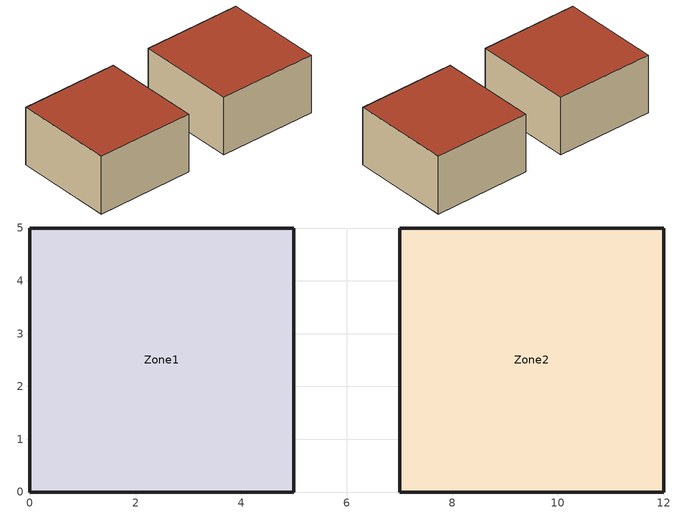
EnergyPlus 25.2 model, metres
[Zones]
Zone1
 floor ground (DefaultFloor): 0,5 5,5 5,0 0,0 z0
 wall outside (DefaultWall): 5,0 0,0 0,5 5,5 5,0 z0:3
 roof outside (DefaultRoof): 0,0 5,0 5,5 0,5 z3
Zone2
 floor ground (DefaultFloor): 7,5 12,5 12,0 7,0 z0
 wall outside (DefaultWall): 12,0 7,0 7,5 12,5 12,0 z0:3
 roof outside (DefaultRoof): 7,0 12,0 12,5 7,5 z3
[Building]
TestBuilding: North Axis=0; Terrain=City; Loads Convergence Tolerance Value=0.04; Temperature Convergence Tolerance Value=0.4; Solar Distribution=FullExterior; Maximum Number of Warmup Days=25
[SITE:LOCATION]
Chicago_IL_USA: Latitude=41.88; Longitude=-87.63; Time Zone=-6; Elevation=190; Keep Site Location Information=No
[SIZINGPERIOD:DESIGNDAY] Day of Month=21; Humidity Condition Type=Wetbulb; Barometric Pressure=99063; Rain Indicator=No; Snow Indicator=No; Daylight Saving Time Indicator=No; Solar Model Indicator=ASHRAEClearSky; ASHRAE Clear Sky Optical Depth for Beam Irradiance taub=0; ASHRAE Clear Sky Optical Depth for Diffuse Irradiance taud=0; Sky Clearness=0; Begin Environment Reset Mode=FullResetAtBeginEnvironment
Name | Month | Day Type | Maximum DryBulb Temperature | Daily DryBulb Temperature Range | Wetbulb or DewPoint at Maximum DryBulb | Wind Speed | Wind Direction
Chicago_Winter_Design_Day | 1 | WinterDesignDay | -17.3 | 0 | -17.3 | 4.9 | 270
Chicago_Summer_Design_Day | 7 | SummerDesignDay | 33.3 | 10.7 | 23.8 | 5.3 | 230
[MATERIAL] Roughness=MediumRough; Specific Heat=900; Thermal Absorptance=0.9; Solar Absorptance=0.7; Visible Absorptance=0.7
Name | Thickness | Conductivity | Density
DefaultWallMaterial | 0.2 | 0.9 | 1800
DefaultRoofMaterial | 0.15 | 0.8 | 1600
DefaultFloorMaterial | 0.25 | 1.5 | 2400
[CONSTRUCTION]
DefaultWall: DefaultWallMaterial
DefaultRoof: DefaultRoofMaterial
DefaultFloor: DefaultFloorMaterial
[Zone] Type=1; Multiplier=3; Ceiling Height=1; Volume=75; Floor Area=25
Zone1; Zone2
[People]
Zone1People: Zone or ZoneList or Space or SpaceList=Zone1; Number of People Schedule=PeopleSchedule; Number of People Calculation Method=People; Number of People=2; Fraction Radiant=0.3; Activity Level Schedule=ActivitySchedule
[Lights]
Zone1Lights: Zone or ZoneList or Space or SpaceList=Zone1; Schedule=LightsSchedule; Design Level Calculation Method=LightingLevel; Lighting Level=10; Return Air Fraction=0.2; Fraction Radiant=0.59; Fraction Visible=0.2; Fraction Replaceable=0
[ElectricEquipment]
Zone1Equip: Zone or ZoneList or Space or SpaceList=Zone1; Schedule=EquipSchedule; Design Level Calculation Method=EquipmentLevel; Design Level=5; Fraction Latent=0.3; Fraction Radiant=0.3; Fraction Lost=0
[HVACTemplate:Zone:VRF]
Name | Template VRF System | Template Thermostat | Rated Total Heating Capacity Sizing Ratio | Cooling Supply Air Flow Rate | No Cooling Supply Air Flow Rate | Heating Supply Air Flow Rate | No Heating Supply Air Flow Rate | Template VRF System Name (A2) | Template Thermostat Name (A3) | Rated Total Heating Capacity Sizing Ratio (N3) | Cooling Supply Air Flow Rate (N4) | No Cooling Supply Air Flow Rate (N5) | Heating Supply Air Flow Rate (N6) | No Heating Supply Air Flow Rate (N7) | Cooling Outdoor Air Flow Rate (N8) | Heating Outdoor Air Flow Rate (N9) | No Load Outdoor Air Flow Rate (N10) | Supply Air Fan Placement (A9) | Supply Fan Total Efficiency (N14) | Supply Fan Delta Pressure (N15) | Supply Fan Motor Efficiency (N16) | Cooling Coil Type (A10) | Cooling Coil Gross Rated Total Capacity (N17) | Cooling Coil Gross Rated Sensible Heat Ratio (N18) | Heat Pump Heating Coil Type (A12) | Heat Pump Heating Coil Gross Rated Capacity (N19) | Zone Terminal Unit On Parasitic Electric Energy Use (N20) | Zone Terminal Unit Off Parasitic Electric Energy Use (N21) | Zone Cooling Design Supply Air Temperature Input Method (A15) | Zone Cooling Design Supply Air Temperature (N22) | Zone Heating Design Supply Air Temperature Input Method (A16) | Zone Heating Design Supply Air Temperature (N24)
Zone1 | VRF_System_1 | Thermostat_Zone1 | 1 | Autosize | Autosize | Autosize | Autosize
Zone3 | VRF_System_1 | Thermostat_Zone3 | 1 | Autosize | Autosize | Autosize | Autosize
Zone1 |  |  |  |  |  |  |  | VRF_System_1 | Thermostat_Zone1 | 1 | Autosize | Autosize | Autosize | Autosize | Autosize | Autosize | Autosize | DrawThrough | 0.7 | 300 | 0.9 | VariableRefrigerantFlowDX | Autosize | Autosize | VariableRefrigerantFlowDX | Autosize | 30 | 20 | SupplyAirTemperature | 12.8 | SupplyAirTemperature | 50
Zone2 |  |  |  |  |  |  |  | VRF_System_1 | Thermostat_Zone2 | 1 | Autosize | Autosize | Autosize | Autosize | Autosize | Autosize | Autosize | DrawThrough | 0.7 | 300 | 0.9 | VariableRefrigerantFlowDX | Autosize | Autosize | VariableRefrigerantFlowDX | Autosize | 30 | 20 | SupplyAirTemperature | 12.8 | SupplyAirTemperature | 50
[HVACTemplate:System:VRF]
Name | Gross Rated Total Cooling Capacity | Gross Rated Cooling COP | Minimum Outdoor Temperature in Cooling Mode | Maximum Outdoor Temperature in Cooling Mode | Gross Rated Heating Capacity | Rated Heating Capacity Sizing Ratio | Gross Rated Heating COP | Minimum Outdoor Temperature in Heating Mode | Maximum Outdoor Temperature in Heating Mode | Minimum Heat Pump PartLoad Ratio | Zone Name for Master Thermostat Location | Master Thermostat Priority Control Type | Heat Pump Waste Heat Recovery | Equivalent Piping Length used for Piping Correction Factor in Cooling Mode | Vertical Height used for Piping Correction Factor | Equivalent Piping Length used for Piping Correction Factor in Heating Mode | Crankcase Heater Power per Compressor | Number of Compressors | Ratio of Compressor Size to Total Compressor Capacity | Maximum Outdoor Drybulb Temperature for Crankcase Heater | Defrost Strategy | Defrost Control | Defrost Time Period Fraction | Resistive Defrost Heater Capacity | Maximum Outdoor Drybulb Temperature for Defrost Operation | Condenser Type | Evaporative Condenser Effectiveness | Evaporative Condenser Air Flow Rate | Evaporative Condenser Pump Rated Power Consumption | Basin Heater Capacity | Basin Heater Setpoint Temperature | Fuel Type | Gross Rated Total Cooling Capacity {W} (N1) | Gross Rated Cooling COP {W/W} (N2) | Minimum Outdoor Temperature in Cooling Mode {C} (N3) | Maximum Outdoor Temperature in Cooling Mode {C} (N4) | Gross Rated Heating Capacity {W} (N5) | Rated Heating Capacity Sizing Ratio (N6) | Gross Rated Heating COP {W/W} (N7) | Minimum Outdoor Temperature in Heating Mode {C} (N8) | Maximum Outdoor Temperature in Heating Mode {C} (N9) | Minimum Heat Pump Part-Load Ratio (N10) | Zone Name for Master Thermostat Location (A3) | Master Thermostat Priority Control Type (A4) | Heat Pump Waste Heat Recovery (A6) | Equivalent Piping Length for Cooling {m} (N11) | Vertical Height for Piping Correction {m} (N12) | Equivalent Piping Length for Heating {m} (N13) | Crankcase Heater Power per Compressor {W} (N14) | Number of Compressors (N15) | Ratio of Compressor Size to Total Capacity (N16) | Max Outdoor Dry-bulb Temp for Crankcase Heater {C} (N17) | Defrost Strategy (A7) | Defrost Control (A8) | Defrost Time Period Fraction (N18) | Resistive Defrost Heater Capacity {W} (N19) | Max Outdoor Dry-bulb Temp for Defrost {C} (N20) | Condenser Type (A9) | Evaporative Condenser Effectiveness (N22) | Evaporative Condenser Air Flow Rate {m3/s} (N23) | Evaporative Condenser Pump Power {W} (N24) | Basin Heater Capacity {W/K} (N25) | Basin Heater Setpoint Temperature {C} (N26) | Fuel Type (A11)
VRF_System_1 | Autosize | 3.5 | -5 | 43 | Autosize | 1 | 4 | -25 | 15 | 0.15 | Zone1 | LoadPriority | No | 30 | 10 | 30 | 15 | 2 | 0.5 | 5 | ReverseCycle | OnDemand | 0.058333 | Autosize | 5 | AirCooled | 0.9 | Autosize | Autosize | 0.5 | 2 | Electricity
VRF_System_1 |  |  |  |  |  |  |  |  |  |  |  |  |  |  |  |  |  |  |  |  |  |  |  |  |  |  |  |  |  |  |  |  | Autosize | 3.5 | -10 | 48 | Autosize | 1 | 4 | -25 | 18 | 0.15 | Zone1 | LoadPriority | No | 30 | 10 | 30 | 15 | 2 | 0.5 | 5 | ReverseCycle | OnDemand | 0.058333 | Autosize | 5 | AirCooled | 0.9 | Autosize | Autosize | 0.5 | 2 | Electricity
[HVACTemplate:Thermostat] Constant Heating Setpoint {C}=20; Constant Cooling Setpoint {C}=24
Thermostat_Zone1; Thermostat_Zone2
[Schedule:Compact]
PeopleSchedule; LightsSchedule; EquipSchedule: Through: 12/31, For: AllDays, Until: 24:00, 1
ActivitySchedule: Through: 12/31, For: AllDays, Until: 24:00, 120
